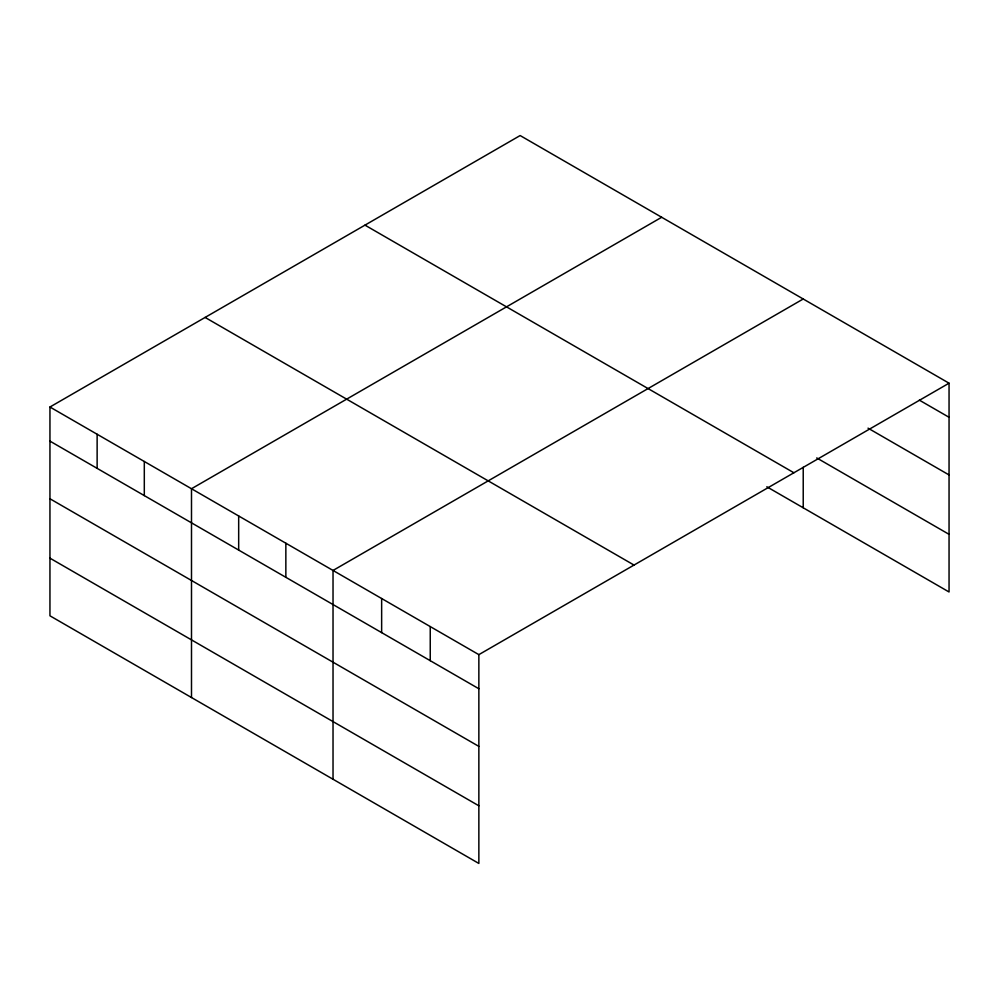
<?xml version="1.0" encoding="UTF-8"?>
<svg xmlns="http://www.w3.org/2000/svg" width="999" height="999" viewBox="0 0 999 999"><rect width="100%" height="100%" fill="white"/><g stroke="black" fill="none" stroke-linecap="round" stroke-linejoin="round"><path stroke-width="1.5" d="M949.05 383.191L520.142 135.552L49.95 407.018L49.95 615.809L478.858 863.448L478.858 654.645L949.05 383.191L949.05 591.982L766.82 486.775M661.675 217.27L191.496 488.736L191.496 697.527M803.221 298.988L333.029 570.454L333.029 779.245M919.342 400.137L949.05 417.282M868.031 428.159L949.05 474.937M816.72 457.929L949.05 534.328M364.972 225.137L793.893 472.764M205.107 317.432L634.028 565.072M49.95 407.018L478.858 654.645M49.95 441.121L478.858 688.748M49.95 498.763L478.858 746.39M49.95 558.166L478.858 805.793M803.221 467.282L803.221 507.792M430.244 626.585L430.244 660.676M381.643 598.513L381.643 632.617M285.851 543.219L285.851 577.31M238.674 515.971L238.674 550.074M144.306 461.501L144.306 495.591M97.128 434.253L97.128 468.356"/></g></svg>
